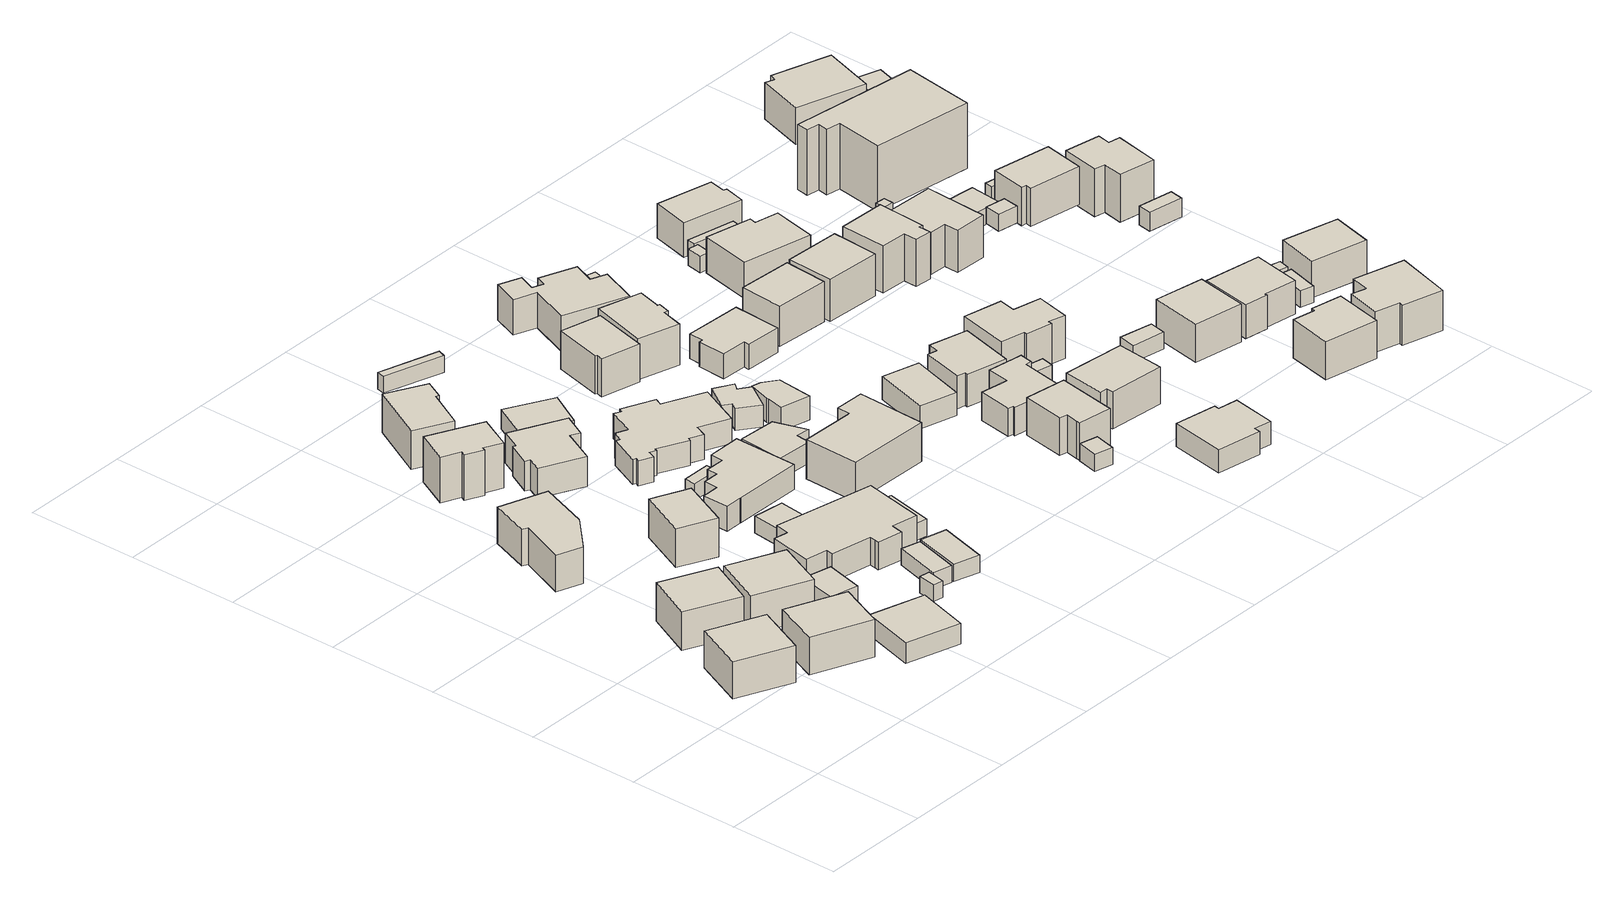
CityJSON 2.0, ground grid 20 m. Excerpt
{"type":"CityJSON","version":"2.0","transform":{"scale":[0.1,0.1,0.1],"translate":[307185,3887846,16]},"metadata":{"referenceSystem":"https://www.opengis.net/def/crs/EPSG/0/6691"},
"CityObjects":{
"building1":{"type":"Building","attributes":{"class":"3001","measuredHeight":2,"BuildingIDAttribute.prefecture":"22","BuildingIDAttribute.city":"22203","BuildingDetailAttribute.surveyYear":2015},"geometry":[{"type":"Solid","lod":"1","boundaries":[[[[0,1,2,3]],[[2,4,5,3]],[[1,6,4,2]],[[0,7,6,1]],[[3,5,7,0]],[[4,6,7,5]]]]}]},
"building2":{"type":"Building","attributes":{"class":"3001","measuredHeight":2,"BuildingIDAttribute.prefecture":"22","BuildingIDAttribute.city":"22203","BuildingDetailAttribute.surveyYear":2015},"geometry":[{"type":"Solid","lod":"1","boundaries":[[[[8,9,10,11]],[[10,12,13,11]],[[9,14,12,10]],[[8,15,14,9]],[[11,13,15,8]],[[12,14,15,13]]]]}]},
"building3":{"type":"Building","attributes":{"class":"3001","measuredHeight":2,"BuildingIDAttribute.prefecture":"22","BuildingIDAttribute.city":"22203","BuildingDetailAttribute.surveyYear":2015},"geometry":[{"type":"Solid","lod":"1","boundaries":[[[[16,17,18,19]],[[18,20,21,19]],[[17,22,20,18]],[[16,23,22,17]],[[19,21,23,16]],[[20,22,23,21]]]]}]},
"building4":{"type":"Building","attributes":{"class":"3001","measuredHeight":2,"BuildingIDAttribute.prefecture":"22","BuildingIDAttribute.city":"22203","BuildingDetailAttribute.surveyYear":2015},"geometry":[{"type":"Solid","lod":"1","boundaries":[[[[24,25,26,27]],[[26,28,29,27]],[[25,30,28,26]],[[24,31,30,25]],[[27,29,31,24]],[[28,30,31,29]]]]}]},
"building5":{"type":"Building","attributes":{"class":"3001","measuredHeight":2,"BuildingIDAttribute.prefecture":"22","BuildingIDAttribute.city":"22203","BuildingDetailAttribute.surveyYear":2015},"geometry":[{"type":"Solid","lod":"1","boundaries":[[[[32,33,34,35,36,37,38]],[[37,39,40,38]],[[36,41,39,37]],[[35,42,41,36]],[[34,43,42,35]],[[33,44,43,34]],[[32,45,44,33]],[[38,40,45,32]],[[39,41,42,43,44,45,40]]]]}]},
"building6":{"type":"Building","attributes":{"class":"3001","measuredHeight":2,"BuildingIDAttribute.prefecture":"22","BuildingIDAttribute.city":"22203","BuildingDetailAttribute.surveyYear":2015},"geometry":[{"type":"Solid","lod":"1","boundaries":[[[[46,47,48,49]],[[48,50,51,49]],[[47,52,50,48]],[[46,53,52,47]],[[49,51,53,46]],[[50,52,53,51]]]]}]},
"building7":{"type":"Building","attributes":{"class":"3001","measuredHeight":2,"BuildingIDAttribute.prefecture":"22","BuildingIDAttribute.city":"22203","BuildingDetailAttribute.surveyYear":2015},"geometry":[{"type":"Solid","lod":"1","boundaries":[[[[54,55,56,57]],[[56,58,59,57]],[[55,60,58,56]],[[54,61,60,55]],[[57,59,61,54]],[[58,60,61,59]]]]}]},
"building8":{"type":"Building","attributes":{"class":"3001","measuredHeight":2,"BuildingIDAttribute.prefecture":"22","BuildingIDAttribute.city":"22203","BuildingDetailAttribute.surveyYear":2015},"geometry":[{"type":"Solid","lod":"1","boundaries":[[[[62,63,64,65]],[[64,66,67,65]],[[63,68,66,64]],[[62,69,68,63]],[[65,67,69,62]],[[66,68,69,67]]]]}]},
"building9":{"type":"Building","attributes":{"class":"3001","measuredHeight":2,"BuildingIDAttribute.prefecture":"22","BuildingIDAttribute.city":"22203","BuildingDetailAttribute.surveyYear":2015},"geometry":[{"type":"Solid","lod":"1","boundaries":[[[[70,71,72,73]],[[72,74,75,73]],[[71,76,74,72]],[[70,77,76,71]],[[73,75,77,70]],[[74,76,77,75]]]]}]},
"building10":{"type":"Building","attributes":{"class":"3001","measuredHeight":2,"BuildingIDAttribute.prefecture":"22","BuildingIDAttribute.city":"22203","BuildingDetailAttribute.surveyYear":2015,"BuildingRiverFloodingRiskAttribute.description":"3","BuildingRiverFloodingRiskAttribute.rankOrg":"2","BuildingRiverFloodingRiskAttribute.depth":0.675,"BuildingRiverFloodingRiskAttribute.adminType":"1","BuildingRiverFloodingRiskAttribute.scale":"2","BuildingRiverFloodingRiskAttribute.duration":0.517},"geometry":[{"type":"Solid","lod":"1","boundaries":[[[[78,79,80,81,82,83,84,85]],[[84,86,87,85]],[[83,88,86,84]],[[82,89,88,83]],[[81,90,89,82]],[[80,91,90,81]],[[79,92,91,80]],[[78,93,92,79]],[[85,87,93,78]],[[86,88,89,90,91,92,93,87]]]]}]},
"building11":{"type":"Building","attributes":{"class":"3003","measuredHeight":2,"BuildingIDAttribute.prefecture":"22","BuildingIDAttribute.city":"22203","BuildingDetailAttribute.surveyYear":2015},"geometry":[{"type":"Solid","lod":"1","boundaries":[[[[94,95,96,97]],[[96,98,99,97]],[[95,100,98,96]],[[94,101,100,95]],[[97,99,101,94]],[[98,100,101,99]]]]}]},
"building12":{"type":"Building","attributes":{"class":"3001","measuredHeight":2,"BuildingIDAttribute.prefecture":"22","BuildingIDAttribute.city":"22203","BuildingDetailAttribute.surveyYear":2015},"geometry":[{"type":"Solid","lod":"1","boundaries":[[[[102,103,104,105,106,107,108,109,110,111,112,113,114]],[[113,115,116,114]],[[112,117,115,113]],[[111,118,117,112]],[[110,119,118,111]],[[109,120,119,110]],[[108,121,120,109]],[[107,122,121,108]],[[106,123,122,107]],[[105,124,123,106]],[[104,125,124,105]],[[103,126,125,104]],[[102,127,126,103]],[[114,116,127,102]],[[115,117,118,119,120,121,122,123,124,125,126,127,116]]]]}]},
"building13":{"type":"Building","attributes":{"class":"3001","measuredHeight":2,"BuildingIDAttribute.prefecture":"22","BuildingIDAttribute.city":"22203","BuildingDetailAttribute.surveyYear":2015},"geometry":[{"type":"Solid","lod":"1","boundaries":[[[[128,129,130,131]],[[130,132,133,131]],[[129,134,132,130]],[[128,135,134,129]],[[131,133,135,128]],[[132,134,135,133]]]]}]},
"building14":{"type":"Building","attributes":{"class":"3001","measuredHeight":2,"BuildingIDAttribute.prefecture":"22","BuildingIDAttribute.city":"22203","BuildingDetailAttribute.surveyYear":2015},"geometry":[{"type":"Solid","lod":"1","boundaries":[[[[136,137,138,139]],[[138,140,141,139]],[[137,142,140,138]],[[136,143,142,137]],[[139,141,143,136]],[[140,142,143,141]]]]}]},
"building15":{"type":"Building","attributes":{"class":"3001","measuredHeight":2,"BuildingIDAttribute.prefecture":"22","BuildingIDAttribute.city":"22203","BuildingDetailAttribute.surveyYear":2015,"BuildingRiverFloodingRiskAttribute.description":"3","BuildingRiverFloodingRiskAttribute.rankOrg":"2","BuildingRiverFloodingRiskAttribute.depth":0.519,"BuildingRiverFloodingRiskAttribute.adminType":"1","BuildingRiverFloodingRiskAttribute.scale":"2","BuildingRiverFloodingRiskAttribute.duration":0.517},"geometry":[{"type":"Solid","lod":"1","boundaries":[[[[144,145,146,147,148,149]],[[148,150,151,149]],[[147,152,150,148]],[[146,153,152,147]],[[145,154,153,146]],[[144,155,154,145]],[[149,151,155,144]],[[150,152,153,154,155,151]]]]}]},
"building16":{"type":"Building","attributes":{"class":"3001","measuredHeight":2,"BuildingIDAttribute.prefecture":"22","BuildingIDAttribute.city":"22203","BuildingDetailAttribute.surveyYear":2015,"BuildingRiverFloodingRiskAttribute.description":"3","BuildingRiverFloodingRiskAttribute.rankOrg":"2","BuildingRiverFloodingRiskAttribute.depth":1.05,"BuildingRiverFloodingRiskAttribute.adminType":"1","BuildingRiverFloodingRiskAttribute.scale":"2"},"geometry":[{"type":"Solid","lod":"1","boundaries":[[[[156,157,158,159,160,161,162,163,164,165]],[[164,166,167,165]],[[163,168,166,164]],[[162,169,168,163]],[[161,170,169,162]],[[160,171,170,161]],[[159,172,171,160]],[[158,173,172,159]],[[157,174,173,158]],[[156,175,174,157]],[[165,167,175,156]],[[166,168,169,170,171,172,173,174,175,167]]]]}]},
"building17":{"type":"Building","attributes":{"class":"3001","measuredHeight":2,"BuildingIDAttribute.prefecture":"22","BuildingIDAttribute.city":"22203","BuildingDetailAttribute.surveyYear":2015},"geometry":[{"type":"Solid","lod":"1","boundaries":[[[[176,177,178,179]],[[178,180,181,179]],[[177,182,180,178]],[[176,183,182,177]],[[179,181,183,176]],[[180,182,183,181]]]]}]},
"building18":{"type":"Building","attributes":{"class":"3001","measuredHeight":2,"BuildingIDAttribute.prefecture":"22","BuildingIDAttribute.city":"22203","BuildingDetailAttribute.surveyYear":2015},"geometry":[{"type":"Solid","lod":"1","boundaries":[[[[184,185,186,187,188,189,190,191,192,193,194,195]],[[194,196,197,195]],[[193,198,196,194]],[[192,199,198,193]],[[191,200,199,192]],[[190,201,200,191]],[[189,202,201,190]],[[188,203,202,189]],[[187,204,203,188]],[[186,205,204,187]],[[185,206,205,186]],[[184,207,206,185]],[[195,197,207,184]],[[196,198,199,200,201,202,203,204,205,206,207,197]]]]}]},
"building19":{"type":"Building","attributes":{"class":"3003","measuredHeight":2,"BuildingIDAttribute.prefecture":"22","BuildingIDAttribute.city":"22203","BuildingDetailAttribute.surveyYear":2015},"geometry":[{"type":"Solid","lod":"1","boundaries":[[[[208,209,210,211]],[[210,212,213,211]],[[209,214,212,210]],[[208,215,214,209]],[[211,213,215,208]],[[212,214,215,213]]]]}]},
"building20":{"type":"Building","attributes":{"class":"3001","measuredHeight":2,"BuildingIDAttribute.prefecture":"22","BuildingIDAttribute.city":"22203","BuildingDetailAttribute.surveyYear":2015,"BuildingRiverFloodingRiskAttribute.description":"3","BuildingRiverFloodingRiskAttribute.rankOrg":"2","BuildingRiverFloodingRiskAttribute.depth":0.775,"BuildingRiverFloodingRiskAttribute.adminType":"1","BuildingRiverFloodingRiskAttribute.scale":"2","BuildingRiverFloodingRiskAttribute.duration":1.55},"geometry":[{"type":"Solid","lod":"1","boundaries":[[[[216,217,218,219]],[[218,220,221,219]],[[217,222,220,218]],[[216,223,222,217]],[[219,221,223,216]],[[220,222,223,221]]]]}]},
"building21":{"type":"Building","attributes":{"class":"3001","measuredHeight":2,"BuildingIDAttribute.prefecture":"22","BuildingIDAttribute.city":"22203","BuildingDetailAttribute.surveyYear":2015,"BuildingRiverFloodingRiskAttribute.description":"3","BuildingRiverFloodingRiskAttribute.rankOrg":"2","BuildingRiverFloodingRiskAttribute.depth":0.676,"BuildingRiverFloodingRiskAttribute.adminType":"1","BuildingRiverFloodingRiskAttribute.scale":"2","BuildingRiverFloodingRiskAttribute.duration":0},"geometry":[{"type":"Solid","lod":"1","boundaries":[[[[224,225,226,227,228,229,230,231,232,233,234,235,236,237,238,239,240,241,242,243,244,245]],[[244,246,247,245]],[[243,248,246,244]],[[242,249,248,243]],[[241,250,249,242]],[[240,251,250,241]],[[239,252,251,240]],[[238,253,252,239]],[[237,254,253,238]],[[236,255,254,237]],[[235,256,255,236]],[[234,257,256,235]],[[233,258,257,234]],[[232,259,258,233]],[[231,260,259,232]],[[230,261,260,231]],[[229,262,261,230]],[[228,263,262,229]],[[227,264,263,228]],[[226,265,264,227]],[[225,266,265,226]],[[224,267,266,225]],[[245,247,267,224]],[[246,248,249,250,251,252,253,254,255,256,257,258,259,260,261,262,263,264,265,266,267,247]]]]}]},
"building22":{"type":"Building","attributes":{"class":"3001","measuredHeight":2,"BuildingIDAttribute.prefecture":"22","BuildingIDAttribute.city":"22203","BuildingDetailAttribute.surveyYear":2015},"geometry":[{"type":"Solid","lod":"1","boundaries":[[[[268,269,270,271,272,273]],[[272,274,275,273]],[[271,276,274,272]],[[270,277,276,271]],[[269,278,277,270]],[[268,279,278,269]],[[273,275,279,268]],[[274,276,277,278,279,275]]]]}]},
"building23":{"type":"Building","attributes":{"class":"3003","measuredHeight":2,"BuildingIDAttribute.prefecture":"22","BuildingIDAttribute.city":"22203","BuildingDetailAttribute.surveyYear":2015,"BuildingRiverFloodingRiskAttribute.description":"3","BuildingRiverFloodingRiskAttribute.rankOrg":"2","BuildingRiverFloodingRiskAttribute.depth":1.14,"BuildingRiverFloodingRiskAttribute.adminType":"1","BuildingRiverFloodingRiskAttribute.scale":"2","BuildingRiverFloodingRiskAttribute.duration":2.12},"geometry":[{"type":"Solid","lod":"1","boundaries":[[[[280,281,282,283]],[[282,284,285,283]],[[281,286,284,282]],[[280,287,286,281]],[[283,285,287,280]],[[284,286,287,285]]]]}]},
"building24":{"type":"Building","attributes":{"class":"3001","measuredHeight":2,"BuildingIDAttribute.prefecture":"22","BuildingIDAttribute.city":"22203","BuildingDetailAttribute.surveyYear":2015},"geometry":[{"type":"Solid","lod":"1","boundaries":[[[[288,289,290,291,292,293]],[[292,294,295,293]],[[291,296,294,292]],[[290,297,296,291]],[[289,298,297,290]],[[288,299,298,289]],[[293,295,299,288]],[[294,296,297,298,299,295]]]]}]},
"building25":{"type":"Building","attributes":{"class":"3001","measuredHeight":2,"BuildingIDAttribute.prefecture":"22","BuildingIDAttribute.city":"22203","BuildingDetailAttribute.surveyYear":2015,"BuildingRiverFloodingRiskAttribute.description":"3","BuildingRiverFloodingRiskAttribute.rankOrg":"2","BuildingRiverFloodingRiskAttribute.depth":1.01,"BuildingRiverFloodingRiskAttribute.adminType":"1","BuildingRiverFloodingRiskAttribute.scale":"2","BuildingRiverFloodingRiskAttribute.duration":0},"geometry":[{"type":"Solid","lod":"1","boundaries":[[[[300,301,302,303,304,305,306,307]],[[306,308,309,307]],[[305,310,308,306]],[[304,311,310,305]],[[303,312,311,304]],[[302,313,312,303]],[[301,314,313,302]],[[300,315,314,301]],[[307,309,315,300]],[[308,310,311,312,313,314,315,309]]]]}]},
"building26":{"type":"Building","attributes":{"class":"3001","measuredHeight":2,"BuildingIDAttribute.prefecture":"22","BuildingIDAttribute.city":"22203","BuildingDetailAttribute.surveyYear":2015},"geometry":[{"type":"Solid","lod":"1","boundaries":[[[[316,317,318,319,320,321,322,323]],[[322,324,325,323]],[[321,326,324,322]],[[320,327,326,321]],[[319,328,327,320]],[[318,309,328,319]],[[317,329,309,318]],[[316,330,329,317]],[[323,325,330,316]],[[324,326,327,328,309,329,330,325]]]]}]},
"building27":{"type":"Building","attributes":{"class":"3001","measuredHeight":2,"BuildingIDAttribute.prefecture":"22","BuildingIDAttribute.city":"22203","BuildingDetailAttribute.surveyYear":2015,"BuildingRiverFloodingRiskAttribute.description":"3","BuildingRiverFloodingRiskAttribute.rankOrg":"2","BuildingRiverFloodingRiskAttribute.depth":1.05,"BuildingRiverFloodingRiskAttribute.adminType":"1","BuildingRiverFloodingRiskAttribute.scale":"2","BuildingRiverFloodingRiskAttribute.duration":1.55},"geometry":[{"type":"Solid","lod":"1","boundaries":[[[[331,332,333,334,335,336]],[[335,337,338,336]],[[334,339,337,335]],[[333,340,339,334]],[[332,341,340,333]],[[331,342,341,332]],[[336,338,342,331]],[[337,339,340,341,342,338]]]]}]},
"building28":{"type":"Building","attributes":{"class":"3001","measuredHeight":2,"BuildingIDAttribute.prefecture":"22","BuildingIDAttribute.city":"22203","BuildingDetailAttribute.surveyYear":2015},"geometry":[{"type":"Solid","lod":"1","boundaries":[[[[343,344,345,346]],[[345,347,348,346]],[[344,349,347,345]],[[343,350,349,344]],[[346,348,350,343]],[[347,349,350,348]]]]}]},
"building29":{"type":"Building","attributes":{"class":"3001","measuredHeight":2,"BuildingIDAttribute.prefecture":"22","BuildingIDAttribute.city":"22203","BuildingDetailAttribute.surveyYear":2015},"geometry":[{"type":"Solid","lod":"1","boundaries":[[[[351,352,353,354,355,356,357]],[[356,358,359,357]],[[355,360,358,356]],[[354,361,360,355]],[[353,362,361,354]],[[352,363,362,353]],[[351,364,363,352]],[[357,359,364,351]],[[358,360,361,362,363,364,359]]]]}]},
"building30":{"type":"Building","attributes":{"class":"3001","measuredHeight":2,"BuildingIDAttribute.prefecture":"22","BuildingIDAttribute.city":"22203","BuildingDetailAttribute.surveyYear":2015,"BuildingRiverFloodingRiskAttribute.description":"3","BuildingRiverFloodingRiskAttribute.rankOrg":"2","BuildingRiverFloodingRiskAttribute.depth":0.984,"BuildingRiverFloodingRiskAttribute.adminType":"1","BuildingRiverFloodingRiskAttribute.scale":"2","BuildingRiverFloodingRiskAttribute.duration":3.57},"geometry":[{"type":"Solid","lod":"1","boundaries":[[[[365,366,367,368,369,370,371,372]],[[371,373,374,372]],[[370,375,373,371]],[[369,376,375,370]],[[368,377,376,369]],[[367,378,377,368]],[[366,379,378,367]],[[365,380,379,366]],[[372,374,380,365]],[[373,375,376,377,378,379,380,374]]]]}]},
"building31":{"type":"Building","attributes":{"class":"3001","measuredHeight":2,"BuildingIDAttribute.prefecture":"22","BuildingIDAttribute.city":"22203","BuildingDetailAttribute.surveyYear":2015},"geometry":[{"type":"Solid","lod":"1","boundaries":[[[[381,382,383,384]],[[383,385,386,384]],[[382,387,385,383]],[[381,388,387,382]],[[384,386,388,381]],[[385,387,388,386]]]]}]},
"building32":{"type":"Building","attributes":{"class":"3001","measuredHeight":2,"BuildingIDAttribute.prefecture":"22","BuildingIDAttribute.city":"22203","BuildingDetailAttribute.surveyYear":2015},"geometry":[{"type":"Solid","lod":"1","boundaries":[[[[389,390,391,392,393,394,395,396,397,398,399,400,401,402,403,404]],[[403,405,406,404]],[[402,407,405,403]],[[401,408,407,402]],[[400,409,408,401]],[[399,410,409,400]],[[398,411,410,399]],[[397,412,411,398]],[[396,413,412,397]],[[395,414,413,396]],[[394,415,414,395]],[[393,416,415,394]],[[392,417,416,393]],[[391,418,417,392]],[[390,419,418,391]],[[389,420,419,390]],[[404,406,420,389]],[[405,407,408,409,410,411,412,413,414,415,416,417,418,419,420,406]]]]}]},
"building33":{"type":"Building","attributes":{"class":"3001","measuredHeight":2,"BuildingIDAttribute.prefecture":"22","BuildingIDAttribute.city":"22203","BuildingDetailAttribute.surveyYear":2015,"BuildingRiverFloodingRiskAttribute.description":"3","BuildingRiverFloodingRiskAttribute.rankOrg":"2","BuildingRiverFloodingRiskAttribute.depth":1.32,"BuildingRiverFloodingRiskAttribute.adminType":"1","BuildingRiverFloodingRiskAttribute.scale":"2","BuildingRiverFloodingRiskAttribute.duration":2.12},"geometry":[{"type":"Solid","lod":"1","boundaries":[[[[421,422,423,424,425,426,427,428,429,430,431,432]],[[431,433,434,432]],[[430,435,433,431]],[[429,436,435,430]],[[428,437,436,429]],[[427,438,437,428]],[[426,439,438,427]],[[425,440,439,426]],[[424,441,440,425]],[[423,442,441,424]],[[422,443,442,423]],[[421,444,443,422]],[[432,434,444,421]],[[433,435,436,437,438,439,440,441,442,443,444,434]]]]}]},
"building34":{"type":"Building","attributes":{"class":"3001","measuredHeight":2,"BuildingIDAttribute.prefecture":"22","BuildingIDAttribute.city":"22203","BuildingDetailAttribute.surveyYear":2015,"BuildingRiverFloodingRiskAttribute.description":"3","BuildingRiverFloodingRiskAttribute.rankOrg":"2","BuildingRiverFloodingRiskAttribute.depth":1.55,"BuildingRiverFloodingRiskAttribute.adminType":"1","BuildingRiverFloodingRiskAttribute.scale":"2","BuildingRiverFloodingRiskAttribute.duration":2.9},"geometry":[{"type":"Solid","lod":"1","boundaries":[[[[445,446,447,448,449,450,451,452]],[[451,453,454,452]],[[450,455,453,451]],[[449,456,455,450]],[[448,457,456,449]],[[447,458,457,448]],[[446,459,458,447]],[[445,460,459,446]],[[452,454,460,445]],[[453,455,456,457,458,459,460,454]]]]}]},
"building35":{"type":"Building","attributes":{"class":"3001","measuredHeight":2,"BuildingIDAttribute.prefecture":"22","BuildingIDAttribute.city":"22203","BuildingDetailAttribute.surveyYear":2015},"geometry":[{"type":"Solid","lod":"1","boundaries":[[[[461,462,463,464,465,466,467,468]],[[467,469,470,468]],[[466,471,469,467]],[[465,472,471,466]],[[464,473,472,465]],[[463,474,473,464]],[[462,475,474,463]],[[461,476,475,462]],[[468,470,476,461]],[[469,471,472,473,474,475,476,470]]]]}]},
"building36":{"type":"Building","attributes":{"class":"3001","measuredHeight":2,"BuildingIDAttribute.prefecture":"22","BuildingIDAttribute.city":"22203","BuildingDetailAttribute.surveyYear":2015},"geometry":[{"type":"Solid","lod":"1","boundaries":[[[[477,478,479,480,481,482,483,484]],[[483,485,486,484]],[[482,487,485,483]],[[481,488,487,482]],[[480,489,488,481]],[[479,490,489,480]],[[478,491,490,479]],[[477,492,491,478]],[[484,486,492,477]],[[485,487,488,489,490,491,492,486]]]]}]},
"building37":{"type":"Building","attributes":{"class":"3001","measuredHeight":2,"BuildingIDAttribute.prefecture":"22","BuildingIDAttribute.city":"22203","BuildingDetailAttribute.surveyYear":2015},"geometry":[{"type":"Solid","lod":"1","boundaries":[[[[493,494,495,496,497,498]],[[497,499,500,498]],[[496,501,499,497]],[[495,502,501,496]],[[494,503,502,495]],[[493,504,503,494]],[[498,500,504,493]],[[499,501,502,503,504,500]]]]}]},
"building38":{"type":"Building","attributes":{"class":"3001","measuredHeight":2,"BuildingIDAttribute.prefecture":"22","BuildingIDAttribute.city":"22203","BuildingDetailAttribute.surveyYear":2015},"geometry":[{"type":"Solid","lod":"1","boundaries":[[[[505,506,507,508]],[[507,509,510,508]],[[506,511,509,507]],[[505,512,511,506]],[[508,510,512,505]],[[509,511,512,510]]]]}]},
"building39":{"type":"Building","attributes":{"class":"3001","measuredHeight":2,"BuildingIDAttribute.prefecture":"22","BuildingIDAttribute.city":"22203","BuildingDetailAttribute.surveyYear":2015,"BuildingRiverFloodingRiskAttribute.description":"3","BuildingRiverFloodingRiskAttribute.rankOrg":"2","BuildingRiverFloodingRiskAttribute.depth":1.14,"BuildingRiverFloodingRiskAttribute.adminType":"1","BuildingRiverFloodingRiskAttribute.scale":"2","BuildingRiverFloodingRiskAttribute.duration":3.47},"geometry":[{"type":"Solid","lod":"1","boundaries":[[[[513,514,515,516]],[[515,517,518,516]],[[514,519,517,515]],[[513,520,519,514]],[[516,518,520,513]],[[517,519,520,518]]]]}]},
"building40":{"type":"Building","attributes":{"class":"3001","measuredHeight":2,"BuildingIDAttribute.prefecture":"22","BuildingIDAttribute.city":"22203","BuildingDetailAttribute.surveyYear":2015,"BuildingRiverFloodingRiskAttribute.description":"3","BuildingRiverFloodingRiskAttribute.rankOrg":"2","BuildingRiverFloodingRiskAttribute.depth":1.66,"BuildingRiverFloodingRiskAttribute.adminType":"1","BuildingRiverFloodingRiskAttribute.scale":"2","BuildingRiverFloodingRiskAttribute.duration":2.9},"geometry":[{"type":"Solid","lod":"1","boundaries":[[[[521,522,523,524]],[[523,525,526,524]],[[522,527,525,523]],[[521,528,527,522]],[[524,526,528,521]],[[525,527,528,526]]]]}]},
"building41":{"type":"Building","attributes":{"class":"3001","measuredHeight":2,"BuildingIDAttribute.prefecture":"22","BuildingIDAttribute.city":"22203","BuildingDetailAttribute.surveyYear":2015},"geometry":[{"type":"Solid","lod":"1","boundaries":[[[[529,530,531,532,533,534,535,536,537,538]],[[537,539,540,538]],[[536,541,539,537]],[[535,542,541,536]],[[534,543,542,535]],[[533,544,543,534]],[[532,545,544,533]],[[531,546,545,532]],[[530,547,546,531]],[[529,548,547,530]],[[538,540,548,529]],[[539,541,542,543,544,545,546,547,548,540]]]]}]},
"building42":{"type":"Building","attributes":{"class":"3003","measuredHeight":2,"BuildingIDAttribute.prefecture":"22","BuildingIDAttribute.city":"22203","BuildingDetailAttribute.surveyYear":2015},"geometry":[{"type":"Solid","lod":"1","boundaries":[[[[549,550,551,552]],[[551,553,554,552]],[[550,555,553,551]],[[549,556,555,550]],[[552,554,556,549]],[[553,555,556,554]]]]}]},
"building43":{"type":"Building","attributes":{"class":"3001","measuredHeight":2,"BuildingIDAttribute.prefecture":"22","BuildingIDAttribute.city":"22203","BuildingDetailAttribute.surveyYear":2015,"BuildingRiverFloodingRiskAttribute.description":"3","BuildingRiverFloodingRiskAttribute.rankOrg":"2","BuildingRiverFloodingRiskAttribute.depth":1.82,"BuildingRiverFloodingRiskAttribute.adminType":"1","BuildingRiverFloodingRiskAttribute.scale":"2","BuildingRiverFloodingRiskAttribute.duration":3.35},"geometry":[{"type":"Solid","lod":"1","boundaries":[[[[557,558,559,560]],[[559,561,562,560]],[[558,563,561,559]],[[557,564,563,558]],[[560,562,564,557]],[[561,563,564,562]]]]}]},
"building44":{"type":"Building","attributes":{"class":"3001","measuredHeight":2,"BuildingIDAttribute.prefecture":"22","BuildingIDAttribute.city":"22203","BuildingDetailAttribute.surveyYear":2015,"BuildingRiverFloodingRiskAttribute.description":"3","BuildingRiverFloodingRiskAttribute.rankOrg":"2","BuildingRiverFloodingRiskAttribute.depth":1.93,"BuildingRiverFloodingRiskAttribute.adminType":"1","BuildingRiverFloodingRiskAttribute.scale":"2","BuildingRiverFloodingRiskAttribute.duration":3.57},"geometry":[{"type":"Solid","lod":"1","boundaries":[[[[565,566,567,568]],[[567,569,570,568]],[[566,571,569,567]],[[565,572,571,566]],[[568,570,572,565]],[[569,571,572,570]]]]}]},
"building45":{"type":"Building","attributes":{"class":"3001","measuredHeight":2,"BuildingIDAttribute.prefecture":"22","BuildingIDAttribute.city":"22203","BuildingDetailAttribute.surveyYear":2015,"BuildingRiverFloodingRiskAttribute.description":"3","BuildingRiverFloodingRiskAttribute.rankOrg":"2","BuildingRiverFloodingRiskAttribute.depth":1.6,"BuildingRiverFloodingRiskAttribute.adminType":"1","BuildingRiverFloodingRiskAttribute.scale":"2","BuildingRiverFloodingRiskAttribute.duration":3.6},"geometry":[{"type":"Solid","lod":"1","boundaries":[[[[573,574,575,576,577,578]],[[577,579,580,578]],[[576,581,579,577]],[[575,582,581,576]],[[574,583,582,575]],[[573,584,583,574]],[[578,580,584,573]],[[579,581,582,583,584,580]]]]}]},
"building46":{"type":"Building","attributes":{"class":"3003","measuredHeight":2,"BuildingIDAttribute.prefecture":"22","BuildingIDAttribute.city":"22203","BuildingDetailAttribute.surveyYear":2015,"BuildingRiverFloodingRiskAttribute.description":"3","BuildingRiverFloodingRiskAttribute.rankOrg":"2","BuildingRiverFloodingRiskAttribute.depth":1.57,"BuildingRiverFloodingRiskAttribute.adminType":"1","BuildingRiverFloodingRiskAttribute.scale":"2","BuildingRiverFloodingRiskAttribute.duration":3.6},"geometry":[{"type":"Solid","lod":"1","boundaries":[[[[585,586,587,588]],[[587,589,590,588]],[[586,591,589,587]],[[585,592,591,586]],[[588,590,592,585]],[[589,591,592,590]]]]}]},
"building47":{"type":"Building","attributes":{"class":"3001","measuredHeight":2,"BuildingIDAttribute.prefecture":"22","BuildingIDAttribute.city":"22203","BuildingDetailAttribute.surveyYear":2015},"geometry":[{"type":"Solid","lod":"1","boundaries":[[[[593,594,595,596]],[[595,597,598,596]],[[594,599,597,595]],[[593,600,599,594]],[[596,598,600,593]],[[597,599,600,598]]]]}]},
"building48":{"type":"Building","attributes":{"class":"3001","measuredHeight":2,"BuildingIDAttribute.prefecture":"22","BuildingIDAttribute.city":"22203","BuildingDetailAttribute.surveyYear":2015,"BuildingRiverFloodingRiskAttribute.description":"3","BuildingRiverFloodingRiskAttribute.rankOrg":"2","BuildingRiverFloodingRiskAttribute.depth":1.52,"BuildingRiverFloodingRiskAttribute.adminType":"1","BuildingRiverFloodingRiskAttribute.scale":"2","BuildingRiverFloodingRiskAttribute.duration":3.4},"geometry":[{"type":"Solid","lod":"1","boundaries":[[[[601,602,603,604,605,606]],[[605,607,608,606]],[[604,609,607,605]],[[603,610,609,604]],[[602,611,610,603]],[[601,612,611,602]],[[606,608,612,601]],[[607,609,610,611,612,608]]]]}]},
"building49":{"type":"Building","attributes":{"class":"3001","measuredHeight":2,"BuildingIDAttribute.prefecture":"22","BuildingIDAttribute.city":"22203","BuildingDetailAttribute.surveyYear":2015},"geometry":[{"type":"Solid","lod":"1","boundaries":[[[[613,614,615,616,617,618]],[[617,619,620,618]],[[616,621,619,617]],[[615,622,621,616]],[[614,623,622,615]],[[613,624,623,614]],[[618,620,624,613]],[[619,621,622,623,624,620]]]]}]},
"building50":{"type":"Building","attributes":{"class":"3001","measuredHeight":2,"BuildingIDAttribute.prefecture":"22","BuildingIDAttribute.city":"22203","BuildingDetailAttribute.surveyYear":2015,"BuildingRiverFloodingRiskAttribute.description":"3","BuildingRiverFloodingRiskAttribute.rankOrg":"2","BuildingRiverFloodingRiskAttribute.depth":1.88,"BuildingRiverFloodingRiskAttribute.adminType":"1","BuildingRiverFloodingRiskAttribute.scale":"2","BuildingRiverFloodingRiskAttribute.duration":3.35},"geometry":[{"type":"Solid","lod":"1","boundaries":[[[[625,626,627,628,629,630,631,632]],[[631,633,634,632]],[[630,635,633,631]],[[629,636,635,630]],[[628,637,636,629]],[[627,638,637,628]],[[626,639,638,627]],[[625,640,639,626]],[[632,634,640,625]],[[633,635,636,637,638,639,640,634]]]]}]},
"building51":{"type":"Building","attributes":{"class":"3003","measuredHeight":2,"BuildingIDAttribute.prefecture":"22","BuildingIDAttribute.city":"22203","BuildingDetailAttribute.surveyYear":2015,"BuildingRiverFloodingRiskAttribute.description":"3","BuildingRiverFloodingRiskAttribute.rankOrg":"2","BuildingRiverFloodingRiskAttribute.depth":1.74,"BuildingRiverFloodingRiskAttribute.adminType":"1","BuildingRiverFloodingRiskAttribute.scale":"2","BuildingRiverFloodingRiskAttribute.duration":3.4},"geometry":[{"type":"Solid","lod":"1","boundaries":[[[[641,642,643,644]],[[643,645,646,644]],[[642,647,645,643]],[[641,648,647,642]],[[644,646,648,641]],[[645,647,648,646]]]]}]},
"building52":{"type":"Building","attributes":{"class":"3001","measuredHeight":2,"BuildingIDAttribute.prefecture":"22","BuildingIDAttribute.city":"22203","BuildingDetailAttribute.surveyYear":2015},"geometry":[{"type":"Solid","lod":"1","boundaries":[[[[649,650,651,652,653,654]],[[653,655,656,654]],[[652,657,655,653]],[[651,658,657,652]],[[650,659,658,651]],[[649,660,659,650]],[[654,656,660,649]],[[655,657,658,659,660,656]]]]}]},
"building53":{"type":"Building","attributes":{"class":"3001","measuredHeight":2,"BuildingIDAttribute.prefecture":"22","BuildingIDAttribute.city":"22203","BuildingDetailAttribute.surveyYear":2015,"BuildingRiverFloodingRiskAttribute.description":"3","BuildingRiverFloodingRiskAttribute.rankOrg":"2","BuildingRiverFloodingRiskAttribute.depth":2.12,"BuildingRiverFloodingRiskAttribute.adminType":"1","BuildingRiverFloodingRiskAttribute.scale":"2","BuildingRiverFloodingRiskAttribute.duration":3.35},"geometry":[{"type":"Solid","lod":"1","boundaries":[[[[661,662,663,664,665,666]],[[665,667,668,666]],[[664,669,667,665]],[[663,670,669,664]],[[662,671,670,663]],[[661,672,671,662]],[[666,668,672,661]],[[667,669,670,671,672,668]]]]}]},
"building54":{"type":"Building","attributes":{"class":"3001","measuredHeight":2,"BuildingIDAttribute.prefecture":"22","BuildingIDAttribute.city":"22203","BuildingDetailAttribute.surveyYear":2015},"geometry":[{"type":"Solid","lod":"1","boundaries":[[[[673,674,675,676,677,678,679,680]],[[679,681,682,680]],[[678,683,681,679]],[[677,684,683,678]],[[676,685,684,677]],[[675,686,685,676]],[[674,687,686,675]],[[673,688,687,674]],[[680,682,688,673]],[[681,683,684,685,686,687,688,682]]]]}]},
"building55":{"type":"Building","attributes":{"class":"3003","measuredHeight":2,"BuildingIDAttribute.prefecture":"22","BuildingIDAttribute.city":"22203","BuildingDetailAttribute.surveyYear":2015},"geometry":[{"type":"Solid","lod":"1","boundaries":[[[[689,690,691,692]],[[691,693,694,692]],[[690,695,693,691]],[[689,696,695,690]],[[692,694,696,689]],[[693,695,696,694]]]]}]},
"building56":{"type":"Building","attributes":{"class":"3001","measuredHeight":2,"BuildingIDAttribute.prefecture":"22","BuildingIDAttribute.city":"22203","BuildingDetailAttribute.surveyYear":2015,"BuildingRiverFloodingRiskAttribute.description":"3","BuildingRiverFloodingRiskAttribute.rankOrg":"2","BuildingRiverFloodingRiskAttribute.depth":2.03,"BuildingRiverFloodingRiskAttribute.adminType":"1","BuildingRiverFloodingRiskAttribute.scale":"2","BuildingRiverFloodingRiskAttribute.duration":3.6},"geometry":[{"type":"Solid","lod":"1","boundaries":[[[[697,698,699,700]],[[699,701,702,700]],[[698,703,701,699]],[[697,704,703,698]],[[700,702,704,697]],[[701,703,704,702]]]]}]},
"building57":{"type":"Building","attributes":{"class":"3001","measuredHeight":2,"BuildingIDAttribute.prefecture":"22","BuildingIDAttribute.city":"22203","BuildingDetailAttribute.surveyYear":2015},"geometry":[{"type":"Solid","lod":"1","boundaries":[[[[705,706,707,708]],[[707,709,710,708]],[[706,711,709,707]],[[705,712,711,706]],[[708,710,712,705]],[[709,711,712,710]]]]}]},
"building58":{"type":"Building","attributes":{"class":"3001","measuredHeight":2,"BuildingIDAttribute.prefecture":"22","BuildingIDAttribute.city":"22203","BuildingDetailAttribute.surveyYear":2015,"BuildingRiverFloodingRiskAttribute.description":"3","BuildingRiverFloodingRiskAttribute.rankOrg":"2","BuildingRiverFloodingRiskAttribute.depth":2.46,"BuildingRiverFloodingRiskAttribute.adminType":"1","BuildingRiverFloodingRiskAttribute.scale":"2","BuildingRiverFloodingRiskAttribute.duration":3.7},"geometry":[{"type":"Solid","lod":"1","boundaries":[[[[713,714,715,716]],[[715,717,718,716]],[[714,719,717,715]],[[713,720,719,714]],[[716,718,720,713]],[[717,719,720,718]]]]}]},
"building59":{"type":"Building","attributes":{"class":"3001","measuredHeight":2,"BuildingIDAttribute.prefecture":"22","BuildingIDAttribute.city":"22203","BuildingDetailAttribute.surveyYear":2015},"geometry":[{"type":"Solid","lod":"1","boundaries":[[[[721,722,723,724]],[[723,725,726,724]],[[722,727,725,723]],[[721,728,727,722]],[[724,726,728,721]],[[725,727,728,726]]]]}]},
"building60":{"type":"Building","attributes":{"class":"3001","measuredHeight":2,"BuildingIDAttribute.prefecture":"22","BuildingIDAttribute.city":"22203","BuildingDetailAttribute.surveyYear":2015,"BuildingRiverFloodingRiskAttribute.description":"3","BuildingRiverFloodingRiskAttribute.rankOrg":"2","BuildingRiverFloodingRiskAttribute.depth":1.41,"BuildingRiverFloodingRiskAttribute.adminType":"1","BuildingRiverFloodingRiskAttribute.scale":"2","BuildingRiverFloodingRiskAttribute.duration":3.7},"geometry":[{"type":"Solid","lod":"1","boundaries":[[[[729,730,731,732]],[[731,733,734,732]],[[730,735,733,731]],[[729,736,735,730]],[[732,734,736,729]],[[733,735,736,734]]]]}]},
"building61":{"type":"Building","attributes":{"class":"3001","measuredHeight":2,"BuildingIDAttribute.prefecture":"22","BuildingIDAttribute.city":"22203","BuildingDetailAttribute.surveyYear":2015,"BuildingRiverFloodingRiskAttribute.description":"3","BuildingRiverFloodingRiskAttribute.rankOrg":"2","BuildingRiverFloodingRiskAttribute.depth":1.59,"BuildingRiverFloodingRiskAttribute.adminType":"1","BuildingRiverFloodingRiskAttribute.scale":"2","BuildingRiverFloodingRiskAttribute.duration":3.37},"geometry":[{"type":"Solid","lod":"1","boundaries":[[[[737,738,739,740,741,742,743,744]],[[743,745,746,744]],[[742,747,745,743]],[[741,748,747,742]],[[740,749,748,741]],[[739,750,749,740]],[[738,751,750,739]],[[737,752,751,738]],[[744,746,752,737]],[[745,747,748,749,750,751,752,746]]]]}]},
"building62":{"type":"Building","attributes":{"class":"3001","measuredHeight":2,"BuildingIDAttribute.prefecture":"22","BuildingIDAttribute.city":"22203","BuildingDetailAttribute.surveyYear":2015,"BuildingRiverFloodingRiskAttribute.description":"3","BuildingRiverFloodingRiskAttribute.rankOrg":"2","BuildingRiverFloodingRiskAttribute.depth":2.46,"BuildingRiverFloodingRiskAttribute.adminType":"1","BuildingRiverFloodingRiskAttribute.scale":"2","BuildingRiverFloodingRiskAttribute.duration":3.7},"geometry":[{"type":"Solid","lod":"1","boundaries":[[[[753,754,755,756]],[[755,757,758,756]],[[754,759,757,755]],[[753,760,759,754]],[[756,758,760,753]],[[757,759,760,758]]]]}]},
"building63":{"type":"Building","attributes":{"class":"3001","measuredHeight":2,"BuildingIDAttribute.prefecture":"22","BuildingIDAttribute.city":"22203","BuildingDetailAttribute.surveyYear":2015,"BuildingRiverFloodingRiskAttribute.description":"3","BuildingRiverFloodingRiskAttribute.rankOrg":"2","BuildingRiverFloodingRiskAttribute.depth":2.1,"BuildingRiverFloodingRiskAttribute.adminType":"1","BuildingRiverFloodingRiskAttribute.scale":"2","BuildingRiverFloodingRiskAttribute.duration":3.7},"geometry":[{"type":"Solid","lod":"1","boundaries":[[[[761,762,763,764,765,766]],[[765,767,768,766]],[[764,769,767,765]],[[763,770,769,764]],[[762,771,770,763]],[[761,772,771,762]],[[766,768,772,761]],[[767,769,770,771,772,768]]]]}]},
"building64":{"type":"Building","attributes":{"class":"3003","measuredHeight":2,"BuildingIDAttribute.prefecture":"22","BuildingIDAttribute.city":"22203","BuildingDetailAttribute.surveyYear":2015,"BuildingRiverFloodingRiskAttribute.description":"3","BuildingRiverFloodingRiskAttribute.rankOrg":"2","BuildingRiverFloodingRiskAttribute.depth":2.08,"BuildingRiverFloodingRiskAttribute.adminType":"1","BuildingRiverFloodingRiskAttribute.scale":"2"},"geometry":[{"type":"Solid","lod":"1","boundaries":[[[[773,774,775,776]],[[775,777,778,776]],[[774,779,777,775]],[[773,780,779,774]],[[776,778,780,773]],[[777,779,780,778]]]]}]},
"building65":{"type":"Building","attributes":{"class":"3001","measuredHeight":2,"BuildingIDAttribute.prefecture":"22","BuildingIDAttribute.city":"22203","BuildingDetailAttribute.surveyYear":2015,"BuildingRiverFloodingRiskAttribute.description":"3","BuildingRiverFloodingRiskAttribute.rankOrg":"2","BuildingRiverFloodingRiskAttribute.depth":1.89,"BuildingRiverFloodingRiskAttribute.adminType":"1","BuildingRiverFloodingRiskAttribute.scale":"2","BuildingRiverFloodingRiskAttribute.duration":3.7},"geometry":[{"type":"Solid","lod":"1","boundaries":[[[[781,782,783,784,785,786,787,788]],[[787,789,790,788]],[[786,791,789,787]],[[785,792,791,786]],[[784,793,792,785]],[[783,794,793,784]],[[782,795,794,783]],[[781,796,795,782]],[[788,790,796,781]],[[789,791,792,793,794,795,796,790]]]]}]},
"building66":{"type":"Building","attributes":{"class":"3001","measuredHeight":2,"BuildingIDAttribute.prefecture":"22","BuildingIDAttribute.city":"22203","BuildingDetailAttribute.surveyYear":2015,"BuildingRiverFloodingRiskAttribute.description":"3","BuildingRiverFloodingRiskAttribute.rankOrg":"2","BuildingRiverFloodingRiskAttribute.depth":2.06,"BuildingRiverFloodingRiskAttribute.adminType":"1","BuildingRiverFloodingRiskAttribute.scale":"2","BuildingRiverFloodingRiskAttribute.duration":4},"geometry":[{"type":"Solid","lod":"1","boundaries":[[[[797,798,799,800,801,802]],[[801,803,804,802]],[[800,805,803,801]],[[799,806,805,800]],[[798,807,806,799]],[[797,808,807,798]],[[802,804,808,797]],[[803,805,806,807,808,804]]]]}]},
"building67":{"type":"Building","attributes":{"class":"3001","measuredHeight":2,"BuildingIDAttribute.prefecture":"22","BuildingIDAttribute.city":"22203","BuildingDetailAttribute.surveyYear":2015,"BuildingRiverFloodingRiskAttribute.description":"3","BuildingRiverFloodingRiskAttribute.rankOrg":"3","BuildingRiverFloodingRiskAttribute.depth":3.57,"BuildingRiverFloodingRiskAttribute.adminType":"1","BuildingRiverFloodingRiskAttribute.scale":"2","BuildingRiverFloodingRiskAttribute.duration":4},"geometry":[{"type":"Solid","lod":"1","boundaries":[[[[809,810,811,812]],[[811,813,814,812]],[[810,815,813,811]],[[809,816,815,810]],[[812,814,816,809]],[[813,815,816,814]]]]}]}
},
"vertices":[
[146,224,62],[106,133,62],[8,176,62],[48,267,62],[8,176,129],[48,267,129],[106,133,129],[146,224,129],
[63,324,63],[102,408,63],[197,364,63],[158,280,63],[197,364,133],[158,280,133],[102,408,133],[63,324,133],
[276,171,61],[241,88,61],[137,132,61],[172,215,61],[137,132,129],[172,215,129],[241,88,129],[276,171,129],
[304,317,62],[266,230,62],[167,274,62],[206,361,62],[167,274,132],[206,361,132],[266,230,132],[304,317,132],
[116,737,63],[201,707,63],[169,618,63],[113,563,63],[67,579,63],[100,662,63],[91,667,63],[100,662,129],[91,667,129],[67,579,129],[113,563,129],[169,618,129],[201,707,129],[116,737,129],
[356,13,60],[258,41,60],[285,136,60],[383,108,60],[285,136,97],[383,108,97],[258,41,97],[356,13,97],
[340,206,60],[289,217,60],[304,285,60],[356,273,60],[304,285,94],[356,273,94],[289,217,94],[340,206,94],
[306,455,62],[240,485,62],[279,572,62],[345,542,62],[279,572,132],[345,542,132],[240,485,132],[306,455,132],
[440,120,60],[422,123,60],[427,155,60],[446,152,60],[427,155,90],[446,152,90],[422,123,90],[440,120,90],
[296,911,44],[267,851,44],[235,866,44],[232,860,44],[201,875,44],[205,883,44],[172,898,44],[201,957,44],[172,898,126],[201,957,126],[205,883,126],[201,875,126],[232,860,126],[235,866,126],[267,851,126],[296,911,126],
[482,137,60],[448,146,60],[470,228,60],[504,219,60],[470,228,90],[504,219,90],[448,146,90],[482,137,90],
[553,359,61],[532,249,61],[485,258,61],[481,236,61],[435,245,61],[437,253,61],[438,263,61],[364,277,61],[367,290,61],[327,298,61],[342,374,61],[367,369,61],[373,395,61],[367,369,111],[373,395,111],[342,374,111],[327,298,111],[367,290,111],[364,277,111],[438,263,111],[437,253,111],[435,245,111],[481,236,111],[485,258,111],[532,249,111],[553,359,111],
[388,402,62],[394,457,62],[450,450,62],[444,395,62],[450,450,92],[444,395,92],[394,457,92],[388,402,92],
[530,122,61],[484,135,61],[506,220,61],[553,208,61],[506,220,92],[553,208,92],[484,135,92],[530,122,92],
[274,1100,40],[343,1064,40],[326,1030,40],[321,1033,40],[286,965,40],[221,998,40],[286,965,110],[221,998,110],[321,1033,110],[326,1030,110],[343,1064,110],[274,1100,110],
[424,854,40],[403,812,40],[386,820,40],[358,761,40],[283,797,40],[294,821,40],[286,825,40],[307,867,40],[311,865,40],[328,900,40],[311,865,94],[328,900,94],[307,867,94],[286,825,94],[294,821,94],[283,797,94],[358,761,94],[386,820,94],[403,812,94],[424,854,94],
[462,610,59],[462,589,59],[410,590,59],[411,610,59],[410,590,89],[411,610,89],[462,589,89],[462,610,89],
[406,495,59],[404,495,59],[374,495,59],[374,542,59],[405,542,59],[406,567,59],[435,567,59],[435,586,59],[470,586,59],[471,609,59],[532,609,59],[532,494,59],[532,609,104],[532,494,104],[471,609,104],[470,586,104],[435,586,104],[435,567,104],[406,567,104],[405,542,104],[374,542,104],[374,495,104],[404,495,104],[406,495,104],
[550,339,63],[572,334,63],[555,249,63],[533,253,63],[555,249,94],[533,253,94],[572,334,94],[550,339,94],
[368,905,38],[401,969,38],[482,926,38],[448,863,38],[482,926,74],[448,863,74],[401,969,74],[368,905,74],
[623,744,45],[588,666,45],[535,690,45],[526,669,45],[502,680,45],[499,674,45],[446,699,45],[444,695,45],[433,700,45],[427,686,45],[403,697,45],[406,704,45],[400,706,45],[425,762,45],[433,758,45],[441,776,45],[462,767,45],[483,814,45],[496,808,45],[499,815,45],[556,790,45],[550,777,45],[556,790,90],[550,777,90],[499,815,90],[496,808,90],[483,814,90],[462,767,90],[441,776,90],[433,758,90],[425,762,90],[400,706,90],[406,704,90],[403,697,90],[427,686,90],[433,700,90],[444,695,90],[446,699,90],[499,674,90],[502,680,90],[526,669,90],[535,690,90],[588,666,90],[623,744,90],
[547,612,57],[615,608,57],[634,551,57],[609,553,57],[607,527,57],[542,530,57],[607,527,95],[542,530,95],[609,553,95],[634,551,95],[615,608,95],[547,612,95],
[477,1157,36],[472,1143,36],[366,1176,36],[370,1190,36],[366,1176,66],[370,1190,66],[472,1143,66],[477,1157,66],
[560,395,63],[562,495,63],[661,493,63],[662,517,63],[716,516,63],[713,392,63],[716,516,134],[713,392,134],[662,517,134],[661,493,134],[562,495,134],[560,395,134],
[659,663,42],[624,689,42],[630,700,42],[616,711,42],[644,753,42],[677,735,42],[668,723,42],[688,709,42],[668,723,82],[688,709,82],[677,735,82],[644,753,82],[616,711,82],[630,700,82],[624,689,82],[659,663,82],
[677,668,39],[676,670,39],[688,709,39],[689,711,39],[706,707,39],[730,690,39],[724,625,39],[671,637,39],[724,625,82],[671,637,82],[730,690,82],[706,707,82],[689,711,82],[676,670,82],[677,668,82],
[644,897,35],[574,914,35],[577,926,35],[574,927,35],[595,1014,35],[668,996,35],[595,1014,104],[668,996,104],[574,927,104],[577,926,104],[574,914,104],[644,897,104],
[891,160,66],[858,168,66],[867,206,66],[900,198,66],[867,206,97],[900,198,97],[858,168,97],[891,160,97],
[929,197,66],[868,206,66],[869,214,66],[873,236,66],[859,239,66],[871,315,66],[946,304,66],[871,315,134],[946,304,134],[859,239,134],[873,236,134],[869,214,134],[868,206,134],[929,197,134],
[677,1008,33],[754,987,33],[743,945,33],[747,944,33],[741,922,33],[734,924,33],[723,884,33],[649,905,33],[723,884,107],[649,905,107],[734,924,107],[741,922,107],[747,944,107],[743,945,107],[754,987,107],[677,1008,107],
[819,560,56],[885,542,56],[857,443,56],[792,461,56],[857,443,98],[792,461,98],[885,542,98],[819,560,98],
[952,321,66],[896,330,66],[894,322,66],[858,328,66],[859,332,66],[850,334,66],[859,395,66],[877,392,66],[894,389,66],[909,387,66],[915,427,66],[967,419,66],[979,417,66],[977,405,66],[975,393,66],[964,394,66],[975,393,117],[964,394,117],[977,405,117],[979,417,117],[967,419,117],[915,427,117],[909,387,117],[894,389,117],[877,392,117],[859,395,117],[850,334,117],[859,332,117],[858,328,117],[894,322,117],[896,330,117],[952,321,117],
[644,1181,32],[683,1166,32],[671,1136,32],[691,1128,32],[698,1146,32],[762,1121,32],[747,1083,32],[775,1072,32],[749,1005,32],[638,1049,32],[666,1120,32],[626,1135,32],[666,1120,96],[626,1135,96],[638,1049,96],[749,1005,96],[775,1072,96],[747,1083,96],[762,1121,96],[698,1146,96],[691,1128,96],[671,1136,96],[683,1166,96],[644,1181,96],
[856,883,29],[852,796,29],[786,799,29],[787,809,29],[741,811,29],[744,862,29],[751,862,29],[752,888,29],[751,862,74],[752,888,74],[744,862,74],[741,811,74],[787,809,74],[786,799,74],[852,796,74],[856,883,74],
[988,115,70],[1064,102,70],[1063,93,70],[1099,87,70],[1086,8,70],[1055,14,70],[1053,3,70],[972,16,70],[1053,3,112],[972,16,112],[1055,14,112],[1086,8,112],[1099,87,112],[1063,93,112],[1064,102,112],[988,115,112],
[888,527,59],[905,523,59],[910,542,59],[979,525,59],[955,427,59],[883,444,59],[884,449,59],[869,452,59],[884,449,118],[869,452,118],[883,444,118],[955,427,118],[979,525,118],[910,542,118],[905,523,118],[888,527,118],
[1079,303,66],[1071,216,66],[969,226,66],[970,238,66],[957,239,66],[965,315,66],[957,239,133],[965,315,133],[970,238,133],[969,226,133],[1071,216,133],[1079,303,133],
[979,389,68],[983,412,68],[1016,405,68],[1011,382,68],[1016,405,98],[1011,382,98],[983,412,98],[979,389,98],
[793,1132,30],[812,1127,30],[798,1074,30],[779,1080,30],[798,1074,60],[779,1080,60],[812,1127,60],[793,1132,60],
[970,877,29],[965,799,29],[867,805,29],[872,883,29],[867,805,102],[872,883,102],[965,799,102],[970,877,102],
[1056,522,57],[1050,492,57],[1101,481,57],[1088,421,57],[1058,428,57],[1057,421,57],[1009,431,57],[1010,437,57],[967,447,57],[986,537,57],[967,447,135],[986,537,135],[1010,437,135],[1009,431,135],[1057,421,135],[1058,428,135],[1088,421,135],[1101,481,135],[1050,492,135],[1056,522,135],
[1204,346,64],[1198,316,64],[1138,327,64],[1144,358,64],[1138,327,94],[1144,358,94],[1198,316,94],[1204,346,94],
[978,879,27],[1079,874,27],[1075,789,27],[974,794,27],[1075,789,103],[974,794,103],[1079,874,103],[978,879,103],
[959,1065,26],[978,1062,26],[973,1034,26],[954,1037,26],[973,1034,56],[954,1037,56],[978,1062,56],[959,1065,56],
[940,937,27],[959,1029,27],[1042,1011,27],[1039,999,27],[1082,990,27],[1066,911,27],[1082,990,92],[1066,911,92],[1039,999,92],[1042,1011,92],[959,1029,92],[940,937,92],
[1063,1063,27],[1060,1048,27],[974,1066,27],[977,1081,27],[974,1066,57],[977,1081,57],[1060,1048,57],[1063,1063,57],
[1303,329,65],[1288,237,65],[1198,252,65],[1214,345,65],[1198,252,134],[1214,345,134],[1288,237,134],[1303,329,134],
[971,1084,27],[987,1151,27],[1088,1128,27],[1082,1099,27],[1088,1097,27],[1079,1059,27],[1088,1097,89],[1079,1059,89],[1082,1099,89],[1088,1128,89],[987,1151,89],[971,1084,89],
[1288,68,65],[1304,147,65],[1345,139,65],[1347,146,65],[1403,135,65],[1385,48,65],[1403,135,134],[1385,48,134],[1347,146,134],[1345,139,134],[1304,147,134],[1288,68,134],
[1095,871,24],[1181,868,24],[1177,780,24],[1170,781,24],[1170,759,24],[1139,761,24],[1140,786,24],[1092,788,24],[1140,786,109],[1092,788,109],[1139,761,109],[1170,759,109],[1170,781,109],[1177,780,109],[1181,868,109],[1095,871,109],
[1051,1138,29],[1056,1159,29],[1106,1147,29],[1100,1126,29],[1106,1147,59],[1100,1126,59],[1056,1159,59],[1051,1138,59],
[1416,311,66],[1401,224,66],[1341,234,66],[1341,230,66],[1298,237,66],[1313,328,66],[1298,237,127],[1313,328,127],[1341,230,127],[1341,234,127],[1401,224,127],[1416,311,127],
[1187,857,22],[1277,853,22],[1272,739,22],[1213,741,22],[1214,767,22],[1183,768,22],[1214,767,98],[1183,768,98],[1213,741,98],[1272,739,98],[1277,853,98],[1187,857,98],
[1510,21,66],[1437,41,66],[1439,48,66],[1396,60,66],[1412,122,66],[1438,114,66],[1447,147,66],[1538,122,66],[1447,147,139],[1538,122,139],[1438,114,139],[1412,122,139],[1396,60,139],[1439,48,139],[1437,41,139],[1510,21,139],
[1443,223,67],[1419,230,67],[1434,286,67],[1458,280,67],[1434,286,97],[1458,280,97],[1419,230,97],[1443,223,97],
[1261,928,26],[1260,910,26],[1241,911,26],[1242,929,26],[1241,911,57],[1242,929,57],[1260,910,57],[1261,928,57],
[1458,287,68],[1439,292,68],[1443,312,68],[1463,307,68],[1443,312,98],[1463,307,98],[1439,292,98],[1458,287,98],
[1303,858,22],[1378,850,22],[1373,794,22],[1298,801,22],[1373,794,52],[1298,801,52],[1378,850,52],[1303,858,52],
[1571,283,66],[1553,210,66],[1453,235,66],[1471,308,66],[1453,235,132],[1471,308,132],[1553,210,132],[1571,283,132],
[1338,764,27],[1343,793,27],[1379,787,27],[1375,758,27],[1379,787,57],[1375,758,57],[1343,793,57],[1338,764,57],
[1466,1048,24],[1449,920,24],[1266,945,24],[1278,1031,24],[1252,1035,24],[1255,1054,24],[1232,1057,24],[1235,1079,24],[1232,1057,142],[1235,1079,142],[1255,1054,142],[1252,1035,142],[1278,1031,142],[1266,945,142],[1449,920,142],[1466,1048,142],
[1399,829,21],[1401,844,21],[1421,841,21],[1419,826,21],[1421,841,51],[1419,826,51],[1401,844,51],[1399,829,51],
[1496,798,21],[1483,725,21],[1387,741,21],[1389,752,21],[1380,753,21],[1391,816,21],[1380,753,90],[1391,816,90],[1389,752,90],[1387,741,90],[1483,725,90],[1496,798,90],
[1579,622,6],[1575,598,6],[1512,609,6],[1516,633,6],[1512,609,40],[1516,633,40],[1575,598,40],[1579,622,40],
[1498,765,9],[1563,753,9],[1559,730,9],[1580,726,9],[1565,645,9],[1499,657,9],[1506,693,9],[1486,697,9],[1506,693,95],[1486,697,95],[1499,657,95],[1565,645,95],[1580,726,95],[1559,730,95],[1563,753,95],[1498,765,95],
[1498,1233,12],[1469,1139,12],[1347,1177,12],[1372,1260,12],[1389,1254,12],[1393,1266,12],[1389,1254,78],[1393,1266,78],[1372,1260,78],[1347,1177,78],[1469,1139,78],[1498,1233,78],
[1494,1185,2],[1540,1170,2],[1524,1116,2],[1477,1130,2],[1524,1116,57],[1477,1130,57],[1540,1170,57],[1494,1185,57]
]}
